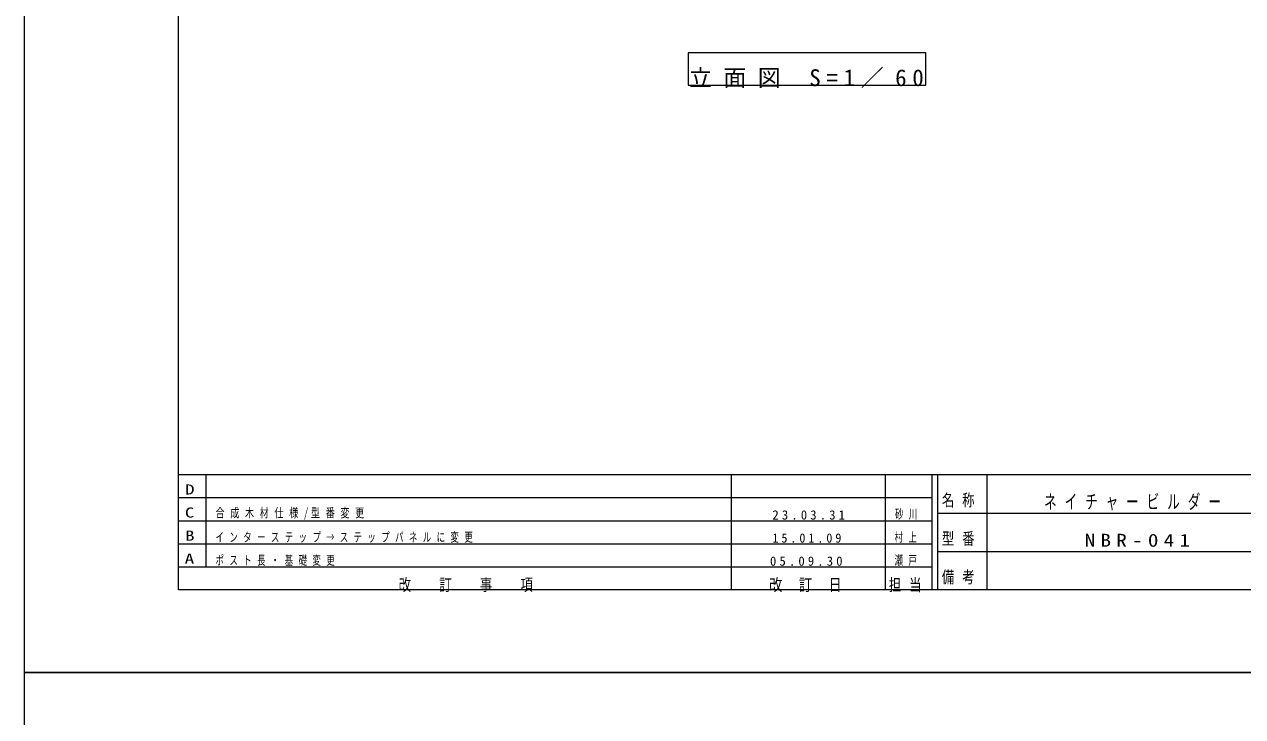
# Model space of a CAD drawing. Units: millimetres on the paper. Extents: x 0 to 420, y -594 to 297.
# Drawn here: x 0 to 221.5, y -305 to -179.1 of the extents above; entities that cross this region are included whole.
import ezdxf
from ezdxf.enums import TextEntityAlignment as Align

# ---------------------------------------------------------------- set-up
doc = ezdxf.new("R2010")
doc.units = ezdxf.units.MM
for name, color, linetype, lineweight in [('0_2', 7, 'Continuous', 13), ('FMT', 7, 'Continuous', 13), ('FMT-TXT', 7, 'Continuous', 13), ('TEXT', 7, 'Continuous', 13)]:
    doc.layers.add(name, color=color, linetype=linetype, lineweight=lineweight)
doc.styles.add('ＭＳ ゴシック', font='')
doc.styles.get('ＭＳ ゴシック').set_extended_font_data('MS Gothic')

msp = doc.modelspace()

# ---------------------------------------------------------------- linework, layer by layer
at = {"layer": '0_2'}
for points in [[(0, 0), (420, 0), (420, -297), (0, -297)], [(120.696, -190.138), (163.91, -190.138), (163.91, -184.305), (120.696, -184.305)], [(0, -297), (420, -297), (420, -594), (0, -594)]]:
    msp.add_lwpolyline(points, close=True, dxfattribs=at)
at = {"layer": 'FMT'}
for p, q in [((28, -261), (403, -261)), ((33, -261), (33, -277.8)), ((128.5, -261), (128.5, -282)), ((156.5, -261), (156.5, -282)), ((165, -261), (165, -282)), ((166, -261), (166, -282)), ((175, -261), (175, -282)), ((28, -265.2), (165, -265.2)), ((28, -269.4), (165, -269.4)), ((166, -268), (306, -268)), ((28, -273.6), (165, -273.6)), ((166, -275), (306, -275)), ((28, -277.8), (165, -277.8))]:
    msp.add_line(p, q, dxfattribs=at)
msp.add_lwpolyline([(28, -282), (28, -25), (403, -25), (403, -282)], close=True, dxfattribs=at)

# ---------------------------------------------------------------- texts
at = {"layer": 'FMT-TXT', "style": 'ＭＳ ゴシック'}
for s, width, p in [('D', 1.35, (29.25, -265.183)), ('C', 1.35, (29.19, -269.383)), ('B', 1.35, (29.25, -273.583)), ('A', 1.4, (29.131, -277.783))]:
    msp.add_text(s, height=1.833, dxfattribs=dict(at, width=width)).set_placement(p, align=Align.BOTTOM_LEFT)
at = {"layer": 'FMT-TXT', "attachment_point": 7, "style": 'ＭＳ ゴシック'}
for s, insert, char_height in [('\\T1.64;\\W0.75;名称', (166.8, -267), 2.199), ('\\T1.64;\\W0.65;ネイチャービルダー', (185.385, -267.533), 2.566), ('\\T1.62;\\W0.7;合成木材仕様/型番変更', (34.755, -269.217), 1.686), ('\\T1.5;23.03.31', (135.994, -269.217), 1.686), ('\\T1.64;\\W0.65;砂川', (158.266, -269.217), 1.686), ('\\T1.64;\\W0.65;インターステップ→ステップパネルに変更', (34.755, -273.417), 1.686), ('\\T1.5;\\W0.95;15.01.09', (135.994, -273.417), 1.686), ('\\T1.64;\\W0.65;村上', (158.197, -273.417), 1.686), ('\\T1.64;\\W0.75;型番', (166.8, -274), 2.199), ('\\T1.5;\\W1.2;NBR-041', (192.763, -274.167), 2.346), ('\\T1.64;\\W0.65;ポスト長・基礎変更', (34.755, -277.617), 1.686), ('\\T1.5;05.09.30', (135.551, -277.617), 1.686), ('\\T1.64;\\W0.65;瀬戸', (158.197, -277.617), 1.686), ('\\T1.64;\\W0.75;備考', (166.8, -281), 2.199), ('\\T1.64;\\W0.75;改\u3000訂\u3000事\u3000項', (68.05, -282.4), 2.199), ('\\T1.5;\\W0.8;改\\~訂\\~日', (135.4, -282.4), 2.199), ('\\T1.64;\\W0.75;担当', (157.15, -282.4), 2.199)]:
    msp.add_mtext(s, dxfattribs=dict(at, insert=insert, char_height=char_height))
at = {"layer": 'TEXT', "insert": (120.835, -190.694), "char_height": 3.055, "attachment_point": 7, "style": 'ＭＳ ゴシック'}
msp.add_mtext('\\T1.5;立面図\\~S=1／60', dxfattribs=at)

doc.saveas('drawing.dxf')
